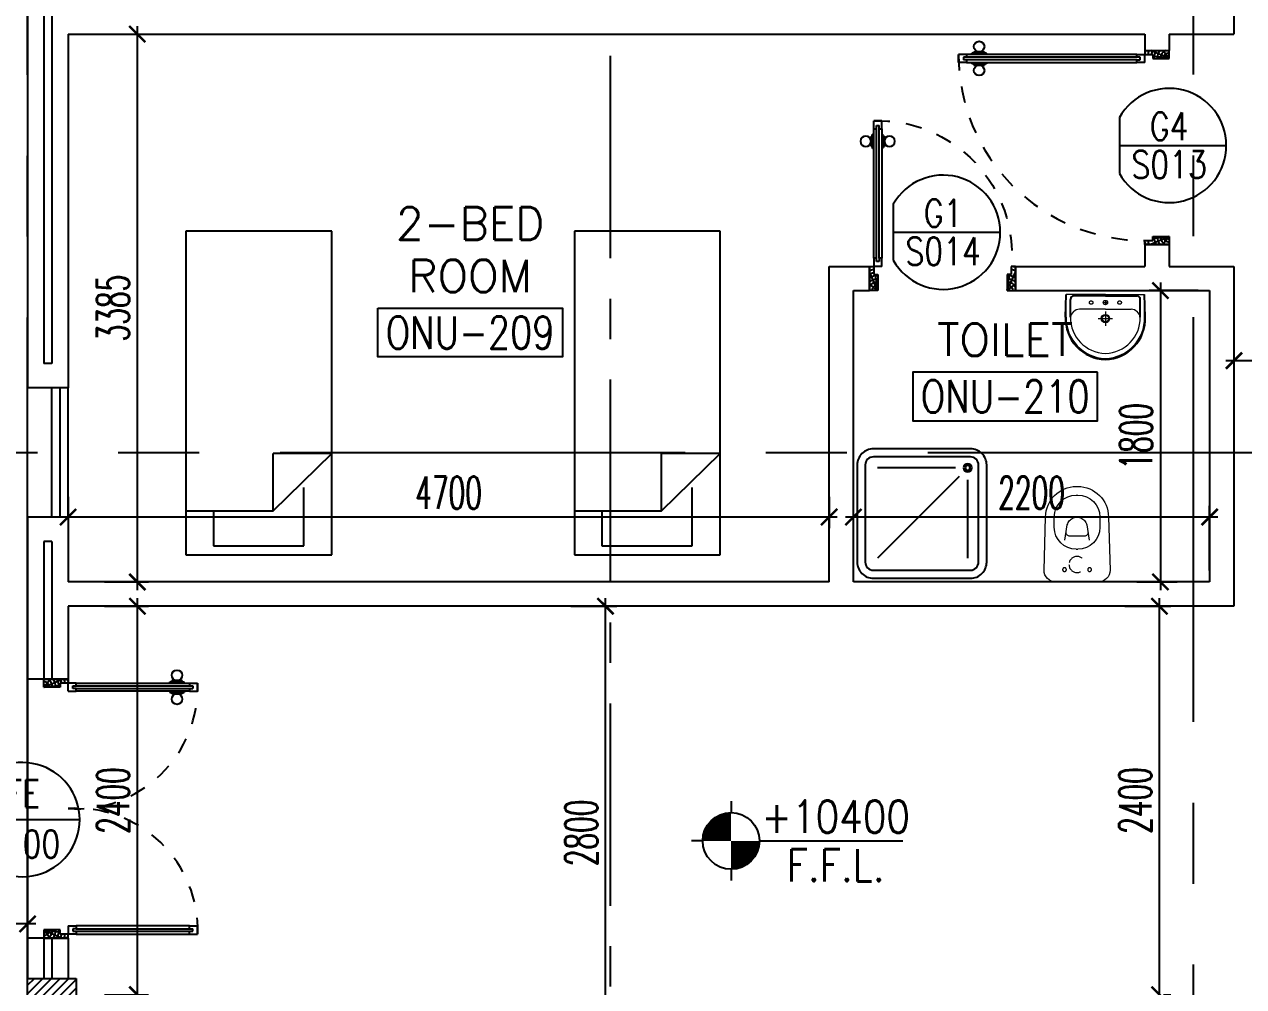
# Model space of a CAD drawing. Extents: x 88808.2 to 88899.2, y 39921.6 to 40001.1.
# Drawn here: x 88860.75 to 88868.28, y 39935.98 to 39941.92 of the extents above; entities that cross this region are included whole.
import ezdxf
from ezdxf.enums import TextEntityAlignment as Align

# ---------------------------------------------------------------- set-up
doc = ezdxf.new("R2010")
doc.units = 0
doc.header["$MEASUREMENT"] = 0
doc.header["$PDMODE"] = 34
for name, pattern in [('CENTER', [2, 1.25, -0.25, 0.25, -0.25]), ('CENTERX2', [4, 2.5, -0.5, 0.5, -0.5]), ('DASHED', [0.75, 0.5, -0.25]), ('HIDDEN', [0.375, 0.25, -0.125]), ('HIDDEN2', [0.1875, 0.125, -0.0625])]:
    doc.linetypes.add(name, pattern=pattern)
doc.layers.get('0').update_dxf_attribs({"linetype": 'CONTINUOUS'})
doc.layers.get('DEFPOINTS').update_dxf_attribs({"linetype": 'CONTINUOUS'})
for name, color, linetype in [('AXES', 11, 'CENTERX2'), ('AXES1', 11, 'CENTER'), ('COL', 2, 'CONTINUOUS'), ('DIM', 4, 'CONTINUOUS'), ('DOOR', 7, 'CONTINUOUS'), ('DOOR-CR', 4, 'CONTINUOUS'), ('DOOR-NO', 3, 'CONTINUOUS'), ('EJ', 9, 'CONTINUOUS'), ('ele', 7, 'CONTINUOUS'), ('FIX', 3, 'CONTINUOUS'), ('FUR', 4, 'CONTINUOUS'), ('HAT', 8, 'CONTINUOUS'), ('INSUL', 4, 'CONTINUOUS'), ('LEV-PL', 7, 'CONTINUOUS'), ('RM-BOX', 4, 'CONTINUOUS'), ('RM-NAME', 2, 'CONTINUOUS'), ('RM-NO', 2, 'CONTINUOUS'), ('WALL', 2, 'CONTINUOUS'), ('WIN', 3, 'CONTINUOUS')]:
    doc.layers.add(name, color=color, linetype=linetype)
doc.styles.add('ROMANS', font='ROMANS.shx', dxfattribs={"width": 0.6})
doc.styles.add('S', font='ROMANS.SHX')
doc.dimstyles.new('STANDARD in', dxfattribs={"dimtxt": 0.2, "dimasz": 0.1, "dimexe": 0.07, "dimexo": 0.07, "dimgap": 0.05, "dimtad": 1, "dimdec": 0, "dimlfac": 1000, "dimzin": 0, "dimdsep": 46, "dimtxsty": 'ROMANS', "dimblk": 'ARCHTICK', "dimcen": 0.05, "dimdle": 0.05, "dimclrd": 4, "dimclre": 4, "dimclrt": 2, "dimadec": 0, "dimazin": 0, "dimtfac": 1, "dimtdec": 0, "dimtmove": 2, "dimatfit": 3, "dimfxl": 0, "dimtolj": 1, "dimtzin": 0, "dimarcsym": 0})

# ---------------------------------------------------------------- blocks, each defined once
blk = doc.blocks.new('_ARCHTICK')
at = {"color": 0, "linetype": 'ByBlock', "const_width": 0.15}
blk.add_lwpolyline([(-0.5, -0.5), (0.5, 0.5)], dxfattribs=at)
blk = doc.blocks.new('*D272')
at = {"layer": 'DEFPOINTS', "color": 0, "linetype": 'Continuous'}
for p in [(88860.7703, 39936.4387), (88859.4553, 39936.3669), (88859.4553, 39936.0296)]:
    blk.add_point(p, dxfattribs=at)
at = {"layer": 'ele', "color": 4, "linetype": 'Continuous', "lineweight": -2}
for p, q in [((88859.4553, 39936.0996), (88859.4553, 39936.4369)), ((88860.8203, 39936.3669), (88859.4053, 39936.3669)), ((88860.7703, 39936.3687), (88860.7703, 39936.2969))]:
    blk.add_line(p, q, dxfattribs=at)
at = {"layer": 'ele', "color": 4, "linetype": 'Continuous', "lineweight": -2, "xscale": 0.1, "yscale": 0.1, "zscale": 0.1, "rotation": 180}
blk.add_blockref('_ARCHTICK', (88859.4553, 39936.3669), dxfattribs=at)
at = {"layer": 'ele', "color": 4, "linetype": 'Continuous', "lineweight": -2, "xscale": 0.1, "yscale": 0.1, "zscale": 0.1}
blk.add_blockref('_ARCHTICK', (88860.7703, 39936.3669), dxfattribs=at)
at = {"layer": 'ele', "color": 2, "linetype": 'Continuous', "insert": (88860.1128, 39936.5169), "char_height": 0.2, "attachment_point": 5, "style": 'ROMANS'}
blk.add_mtext('\\A1;1315', dxfattribs=at)
blk = doc.blocks.new('*D560')
at = {"layer": 'DEFPOINTS', "color": 0, "linetype": 'Continuous'}
for p in [(88861.1757, 39938.3296), (88861.1757, 39935.9296), (88861.4478, 39935.9296)]:
    blk.add_point(p, dxfattribs=at)
at = {"layer": 'DIM', "color": 4, "linetype": 'Continuous', "lineweight": -2}
for p, q in [((88861.4478, 39938.3796), (88861.4478, 39935.8796)), ((88861.2457, 39938.3296), (88861.5178, 39938.3296)), ((88861.2457, 39935.9296), (88861.5178, 39935.9296))]:
    blk.add_line(p, q, dxfattribs=at)
at = {"layer": 'DIM', "color": 4, "linetype": 'Continuous', "lineweight": -2, "xscale": 0.1, "yscale": 0.1, "zscale": 0.1}
for p, rotation in [((88861.4478, 39938.3296), 90), ((88861.4478, 39935.9296), 270)]:
    blk.add_blockref('_ARCHTICK', p, dxfattribs=dict(at, rotation=rotation))
at = {"layer": 'DIM', "color": 2, "linetype": 'Continuous', "insert": (88861.2978, 39937.1296), "char_height": 0.2, "attachment_point": 5, "rotation": 90, "style": 'ROMANS'}
blk.add_mtext('\\A1;2400', dxfattribs=at)
blk = doc.blocks.new('*D170')
at = {"layer": 'DEFPOINTS', "color": 0, "linetype": 'Continuous'}
for p in [(88868.0703, 39940.2796), (88867.7661, 39938.4796), (88868.0703, 39938.4796)]:
    blk.add_point(p, dxfattribs=at)
at = {"layer": 'DIM', "color": 4, "linetype": 'Continuous', "lineweight": -2}
for p, q in [((88867.7661, 39940.3296), (88867.7661, 39938.4296)), ((88868.0003, 39940.2796), (88867.6961, 39940.2796)), ((88868.0003, 39938.4796), (88867.6961, 39938.4796))]:
    blk.add_line(p, q, dxfattribs=at)
at = {"layer": 'DIM', "color": 4, "linetype": 'Continuous', "lineweight": -2, "xscale": 0.1, "yscale": 0.1, "zscale": 0.1}
for p, rotation in [((88867.7661, 39940.2796), 90), ((88867.7661, 39938.4796), 270)]:
    blk.add_blockref('_ARCHTICK', p, dxfattribs=dict(at, rotation=rotation))
at = {"layer": 'DIM', "color": 2, "linetype": 'Continuous', "insert": (88867.6161, 39939.3796), "char_height": 0.2, "attachment_point": 5, "rotation": 90, "style": 'ROMANS'}
blk.add_mtext('\\A1;1800', dxfattribs=at)
blk = doc.blocks.new('*D169')
at = {"layer": 'DEFPOINTS', "color": 0, "linetype": 'Continuous'}
for p in [(88868.0703, 39938.8811), (88865.8703, 39938.4796), (88868.0703, 39938.4796)]:
    blk.add_point(p, dxfattribs=at)
at = {"layer": 'DIM', "color": 4, "linetype": 'Continuous', "lineweight": -2}
for p, q in [((88865.8703, 39938.5496), (88865.8703, 39938.9511)), ((88868.0703, 39938.5496), (88868.0703, 39938.9511)), ((88865.8203, 39938.8811), (88868.1203, 39938.8811))]:
    blk.add_line(p, q, dxfattribs=at)
at = {"layer": 'DIM', "color": 4, "linetype": 'Continuous', "lineweight": -2, "xscale": 0.1, "yscale": 0.1, "zscale": 0.1, "rotation": 180}
blk.add_blockref('_ARCHTICK', (88865.8703, 39938.8811), dxfattribs=at)
at = {"layer": 'DIM', "color": 4, "linetype": 'Continuous', "lineweight": -2, "xscale": 0.1, "yscale": 0.1, "zscale": 0.1}
blk.add_blockref('_ARCHTICK', (88868.0703, 39938.8811), dxfattribs=at)
at = {"layer": 'DIM', "color": 2, "linetype": 'Continuous', "insert": (88866.9703, 39939.0311), "char_height": 0.2, "attachment_point": 5, "style": 'ROMANS'}
blk.add_mtext('\\A1;2200', dxfattribs=at)
blk = doc.blocks.new('*D168')
at = {"layer": 'DEFPOINTS', "color": 0, "linetype": 'Continuous'}
for p in [(88861.0203, 39939.076), (88865.7203, 39939.076), (88865.7203, 39938.8811)]:
    blk.add_point(p, dxfattribs=at)
at = {"layer": 'DIM', "color": 4, "linetype": 'Continuous', "lineweight": -2}
for p, q in [((88861.0203, 39939.006), (88861.0203, 39938.8111)), ((88865.7203, 39939.006), (88865.7203, 39938.8111)), ((88860.9703, 39938.8811), (88865.7703, 39938.8811))]:
    blk.add_line(p, q, dxfattribs=at)
at = {"layer": 'DIM', "color": 4, "linetype": 'Continuous', "lineweight": -2, "xscale": 0.1, "yscale": 0.1, "zscale": 0.1, "rotation": 180}
blk.add_blockref('_ARCHTICK', (88861.0203, 39938.8811), dxfattribs=at)
at = {"layer": 'DIM', "color": 4, "linetype": 'Continuous', "lineweight": -2, "xscale": 0.1, "yscale": 0.1, "zscale": 0.1}
blk.add_blockref('_ARCHTICK', (88865.7203, 39938.8811), dxfattribs=at)
at = {"layer": 'DIM', "color": 2, "linetype": 'Continuous', "insert": (88863.3703, 39939.0311), "char_height": 0.2, "attachment_point": 5, "style": 'ROMANS'}
blk.add_mtext('\\A1;4700', dxfattribs=at)
blk = doc.blocks.new('*D167')
at = {"layer": 'DEFPOINTS', "color": 0, "linetype": 'Continuous'}
for p in [(88861.1749, 39941.8646), (88861.1749, 39938.4796), (88861.4478, 39938.4796)]:
    blk.add_point(p, dxfattribs=at)
at = {"layer": 'DIM', "color": 4, "linetype": 'Continuous', "lineweight": -2}
for p, q in [((88861.4478, 39941.9146), (88861.4478, 39938.4296)), ((88861.2449, 39941.8646), (88861.5178, 39941.8646)), ((88861.2449, 39938.4796), (88861.5178, 39938.4796))]:
    blk.add_line(p, q, dxfattribs=at)
at = {"layer": 'DIM', "color": 4, "linetype": 'Continuous', "lineweight": -2, "xscale": 0.1, "yscale": 0.1, "zscale": 0.1}
for p, rotation in [((88861.4478, 39941.8646), 90), ((88861.4478, 39938.4796), 270)]:
    blk.add_blockref('_ARCHTICK', p, dxfattribs=dict(at, rotation=rotation))
at = {"layer": 'DIM', "color": 2, "linetype": 'Continuous', "insert": (88861.2978, 39940.1721), "char_height": 0.2, "attachment_point": 5, "rotation": 90, "style": 'ROMANS'}
blk.add_mtext('\\A1;3385', dxfattribs=at)
blk = doc.blocks.new('WC1')
at = {"layer": 'FIX', "lineweight": 20}
for p, q in [((-210, 203.8), (-538, 193.8)), ((-475, 140.8), (-538, 140.8)), ((-394.8, 75.7), (-490.4, 60.1)), ((-727, 4.8), (-727, -4.8)), ((-674, 4.8), (-674, -4.8)), ((-533.7, 24.2), (-539.5, 0)), ((-539.5, 0), (-533.7, -24.2)), ((-339, 4.8), (-339, -4.8)), ((-490.4, -60.1), (-394.8, -75.7)), ((-538, -140.8), (-475, -140.8)), ((-538, -193.8), (-210, -203.8))]:
    blk.add_line(p, q, dxfattribs=at)
at = {"layer": 'FIX', "linetype": 'Continuous', "lineweight": 20}
blk.add_line((-420.1, -47.3), (-420.4, 44.6), dxfattribs=at)
at = {"layer": 'FIX', "lineweight": 20}
blk.add_lwpolyline([(-213.2, -203.8), (-210, -203.8, 0.414214), (-137, -130.8), (-137, 0), (-137, 130.8, 0.414214), (-210, 203.8)], format="xyb", dxfattribs=at)
at = {"layer": 'FIX', "linetype": 'HIDDEN', "lineweight": 20, "ltscale": 0.05}
for centre in [(-213.2, 77.5), (-213.2, -77.5)]:
    blk.add_circle(centre, 11.6, dxfattribs=at)
at = {"layer": 'FIX', "linetype": 'HIDDEN2', "lineweight": 20, "ltscale": 0.3}
blk.add_circle((-245, 0), 49.8, dxfattribs=at)
at = {"layer": 'FIX', "lineweight": 20}
for centre, radius, start, end in [((-538, 4.8), 189, 90, 180), ((-538, 4.8), 136, 90, 180), ((-475, 4.8), 136, 360, 90), ((-473, -6.9), 68.2, 128.92417, 152.84682), ((-464.4, -17.6), 82, 108.49595, 128.92417), ((-538, -4.8), 189, 180, 270), ((-538, -4.8), 136, 180, 270), ((-473, 6.9), 68.2, 207.15318, 231.07583), ((-464.4, 17.6), 82, 231.07583, 251.50405), ((-475, -4.8), 136, 270, 0)]:
    blk.add_arc(centre, radius, start, end, dxfattribs=at)
at = {"layer": 'FIX', "linetype": 'Continuous', "lineweight": 20}
for centre, start, end in [((-442.7, 45.5), 357.66621, 91.61215), ((-442.4, -45.6), 268.38785, 2.33379)]:
    blk.add_arc(centre, 22.3, start, end, dxfattribs=at)
blk = doc.blocks.new('DOOR90')
at = {"layer": 'DOOR', "linetype": 'ByBlock'}
for p, q in [((0, 0), (-150, 0)), ((-200, -25), (-1000, -25)), ((-200, -42), (-1000, -42)), ((-200, -58), (-1000, -58)), ((-1000, -75), (-200, -75))]:
    blk.add_line(p, q, dxfattribs=at)
at = {"layer": 'DOOR', "color": 0, "linetype": 'ByBlock'}
for p, q in [((-150, 0), (-150, -25)), ((-150, 0), (0, 0)), ((0, -50), (0, 0)), ((-1050, -25), (-1050, -75)), ((-1050, -75), (-1050, -25)), ((-1000, -25), (-1050, -25)), ((-1000, -75), (-1050, -75)), ((-1020, -42), (-1020, -58)), ((-1000, -42), (-1020, -42)), ((-1000, -58), (-1020, -58)), ((-1000, -25), (-1000, -42)), ((-1000, -58), (-1000, -75)), ((-967.6, -25), (-967.6, -17.8)), ((-877.6, -17.8), (-967.6, -17.8)), ((-967.6, -75), (-967.6, -82.2)), ((-955, -17.8), (-955, -8.8)), ((-955, -8.8), (-890.2, -8.8)), ((-955, -17.8), (-890.2, -17.8)), ((-890.2, -17.8), (-890.2, -8.8)), ((-877.6, -25), (-877.6, -17.8)), ((-877.6, -75), (-877.6, -82.2)), ((-200, -42), (-200, -25)), ((-200, -25), (-150, -25)), ((-180, -42), (-200, -42)), ((-200, -75), (-200, -58)), ((-200, -58), (-180, -58)), ((-150, -75), (-200, -75)), ((-180, -58), (-180, -42)), ((-150, -75), (-150, -25)), ((-150, -25), (-100, -25)), ((-100, -25), (-100, -50)), ((-100, -50), (0, -50)), ((-877.6, -82.2), (-967.6, -82.2)), ((-955, -82.2), (-955, -91.2)), ((-955, -82.2), (-890.2, -82.2)), ((-955, -91.2), (-890.2, -91.2)), ((-890.2, -82.2), (-890.2, -91.2)), ((-150, -900), (-150, -875)), ((-150, -875), (-100, -875)), ((0, -900), (-150, -900)), ((-150, -900), (0, -900)), ((-100, -850), (0, -850)), ((-100, -875), (-100, -850)), ((0, -850), (0, -900))]:
    blk.add_line(p, q, dxfattribs=at)
at = {"layer": 'DOOR', "color": 9, "linetype": 'ByBlock'}
for p, q in [((0, -50), (-113.7, 0)), ((0, -50), (-40.1, 0)), ((0, -50), (-100, -36.6)), ((0, -850), (-113.7, -900)), ((0, -850), (-100, -863.4)), ((0, -850), (-40.1, -900))]:
    blk.add_line(p, q, dxfattribs=at)
at = {"layer": 'DOOR', "color": 0, "linetype": 'ByBlock'}
for centre in [(-922.6, 23.5), (-922.6, -123.5)]:
    blk.add_circle(centre, 32.4, dxfattribs=at)
at = {"layer": 'DOOR', "color": 9, "linetype": 'ByBlock'}
for centre, radius, start, end in [((0, -50), 74.4, 137.77643, 180), ((0, -50), 54.4, 113.20738, 180), ((0, -50), 154.4, 161.10529, 166.28577), ((0, -50), 134.4, 158.15985, 169.28002), ((0, -50), 114.4, 154.08384, 167.37743), ((0, -50), 94.4, 148.01819, 180), ((0, -50), 34.4, 90, 180), ((0, -50), 14.4, 90, 180), ((0, -850), 154.4, 193.71423, 198.89471), ((0, -850), 134.4, 190.71998, 201.84015), ((0, -850), 94.4, 180, 211.98181), ((0, -850), 74.4, 180, 222.22357), ((0, -850), 54.4, 180, 246.79262), ((0, -850), 34.4, 180, 270), ((0, -850), 14.4, 180, 270)]:
    blk.add_arc(centre, radius, start, end, dxfattribs=at)
at = {"layer": 'DOOR', "linetype": 'HIDDEN', "ltscale": 0.5}
blk.add_arc((-222.2, -50), 828.2, 178.27012, 275.00304, dxfattribs=at)
blk = doc.blocks.new('DOOR100')
at = {"layer": 'DOOR', "color": 0, "linetype": 'ByBlock'}
for p, q in [((-76.1, 1251.1), (-76.1, 1301.1)), ((-76.1, 1301.1), (-26.1, 1301.1)), ((-26.1, 1301.1), (-76.1, 1301.1)), ((-26.1, 1251.1), (-26.1, 1301.1)), ((-92.3, 1206.1), (-92.3, 1141.3)), ((-83.3, 1206.1), (-92.3, 1206.1)), ((-83.3, 1128.7), (-83.3, 1218.7)), ((-76.1, 1218.7), (-83.3, 1218.7)), ((-83.3, 1206.1), (-83.3, 1141.3)), ((-59.1, 1251.1), (-76.1, 1251.1)), ((-59.1, 1251.1), (-59.1, 1271.1)), ((-43.1, 1271.1), (-59.1, 1271.1)), ((-43.1, 1251.1), (-43.1, 1271.1)), ((-26.1, 1251.1), (-43.1, 1251.1)), ((-26.1, 1218.7), (-18.9, 1218.7)), ((-18.9, 1128.7), (-18.9, 1218.7)), ((-18.9, 1206.1), (-18.9, 1141.3)), ((-18.9, 1206.1), (-9.9, 1206.1)), ((-9.9, 1206.1), (-9.9, 1141.3)), ((-83.3, 1141.3), (-92.3, 1141.3)), ((-18.9, 1141.3), (-9.9, 1141.3)), ((-76.1, 1128.7), (-83.3, 1128.7)), ((-26.1, 1128.7), (-18.9, 1128.7)), ((-76.1, 200), (-59.1, 200)), ((-76.1, 150), (-76.1, 200)), ((-59.1, 200), (-59.1, 180)), ((-59.1, 180), (-43.1, 180)), ((-43.1, 200), (-26.1, 200)), ((-43.1, 180), (-43.1, 200)), ((-26.1, 200), (-26.1, 150)), ((-1201.1, 0), (-1201.1, 150)), ((-1201.1, 150), (-1176.1, 150)), ((-1201.1, 150), (-1201.1, 0)), ((-1176.1, 150), (-1176.1, 100)), ((-1176.1, 100), (-1151.1, 100)), ((-1151.1, 100), (-1151.1, 0)), ((-76.1, 150), (-26.1, 150)), ((-51.1, 100), (-51.1, 0)), ((-26.1, 100), (-51.1, 100)), ((-1.1, 150), (-26.1, 150)), ((-26.1, 150), (-26.1, 100)), ((-1.1, 150), (-1.1, 0)), ((-1151.1, 0), (-1201.1, 0)), ((-51.1, 0), (-1.1, 0))]:
    blk.add_line(p, q, dxfattribs=at)
at = {"layer": 'DOOR', "linetype": 'ByBlock'}
for p, q in [((-76.1, 1251.1), (-76.1, 200)), ((-59.1, 200), (-59.1, 1251.1)), ((-43.1, 200), (-43.1, 1251.1)), ((-26.1, 200), (-26.1, 1251.1))]:
    blk.add_line(p, q, dxfattribs=at)
at = {"layer": 'DOOR', "color": 9, "linetype": 'ByBlock'}
for p, q in [((-1151.1, 0), (-1201.1, 113.7)), ((-1151.1, 0), (-1164.4, 100)), ((-51.1, 0), (-1.1, 113.7)), ((-51.1, 0), (-37.7, 100)), ((-1151.1, 0), (-1201.1, 40.1)), ((-51.1, 0), (-1.1, 40.1))]:
    blk.add_line(p, q, dxfattribs=at)
at = {"layer": 'DOOR', "color": 0, "linetype": 'ByBlock'}
for centre in [(-124.6, 1173.7), (22.5, 1173.7)]:
    blk.add_circle(centre, 32.4, dxfattribs=at)
at = {"layer": 'DOOR', "linetype": 'HIDDEN', "ltscale": 0.5}
blk.add_arc((-26.8, 151.9), 1149.2, 89.96096, 180.09315, dxfattribs=at)
at = {"layer": 'DOOR', "color": 9, "linetype": 'ByBlock'}
for centre, radius, start, end in [((-1151.1, 0), 154.4, 103.71423, 108.89471), ((-1151.1, 0), 134.4, 100.71998, 111.84015), ((-1151.1, 0), 94.4, 90, 121.98181), ((-51.1, 0), 94.4, 58.01819, 90), ((-51.1, 0), 134.4, 68.15985, 79.28002), ((-51.1, 0), 114.4, 64.08384, 77.37743), ((-51.1, 0), 154.4, 71.10529, 76.28577), ((-1151.1, 0), 74.4, 90, 132.22357), ((-1151.1, 0), 54.4, 90, 156.79262), ((-1151.1, 0), 34.4, 90, 180), ((-1151.1, 0), 14.4, 90, 180), ((-51.1, 0), 74.4, 47.77643, 90), ((-51.1, 0), 54.4, 23.20738, 90), ((-51.1, 0), 34.4, 0, 90), ((-51.1, 0), 14.4, 0, 90)]:
    blk.add_arc(centre, radius, start, end, dxfattribs=at)
blk = doc.blocks.new('SHR1')
at = {"layer": 'FIX'}
for p, q in [((-195.7, 195.7), (-700, 700)), ((-142.7, 217.7), (-142.7, 700)), ((-217.7, 142.7), (-700, 142.7))]:
    blk.add_line(p, q, dxfattribs=at)
for points in [[(-825, 125), (-825, 725, -0.414214), (-725, 825), (-125, 825, -0.414214), (-25, 725), (-25, 125, -0.414214), (-125, 25), (-725, 25, -0.414214)], [(-775, 125), (-775, 725, -0.414214), (-725, 775), (-125, 775, -0.414214), (-75, 725), (-75, 125, -0.414214), (-125, 75), (-725, 75, -0.414214)]]:
    blk.add_lwpolyline(points, format="xyb", close=True, dxfattribs=at)
for radius in [25, 15]:
    blk.add_circle((-142.7, 142.7), radius, dxfattribs=at)
blk = doc.blocks.new('LAV1')
at = {"layer": 'FIX', "linetype": 'DASHED', "lineweight": 20, "ltscale": 0.05}
for p, q in [((-0.5, 170), (-0.5, 270)), ((-0.5, 170), (-0.5, 270)), ((49.5, 220), (-50.5, 220))]:
    blk.add_line(p, q, dxfattribs=at)
at = {"layer": 'FIX', "linetype": 'ByBlock', "ltscale": 0.3}
for p, q in [((-280, 210), (-275, 50)), ((-245, 210), (-245, 85)), ((245, 210), (245, 85)), ((280, 210), (275, 50)), ((0, 60), (-220.2, 60)), ((0, 60), (220.2, 60))]:
    blk.add_line(p, q, dxfattribs=at)
at = {"layer": 'FIX', "linetype": 'Continuous', "lineweight": 20}
for p, q in [((-275, 210), (-275, 50)), ((275, 210), (275, 50)), ((0, 155), (-181.4, 155)), ((0, 155), (181.4, 155)), ((0, 50), (-275, 50)), ((0, 50), (-252.5, 50)), ((0, 50), (275, 50)), ((0, 50), (252.5, 50))]:
    blk.add_line(p, q, dxfattribs=at)
at = {"layer": 'FIX', "lineweight": 20}
for p, q in [((15.6, 107.5), (-15.5, 107.5)), ((0, 92), (0, 123))]:
    blk.add_line(p, q, dxfattribs=at)
for centre, radius in [((-0.5, 220), 29.5), ((-0.5, 220), 22.5), ((0, 107.5), 15.5)]:
    blk.add_circle(centre, radius, dxfattribs=at)
at = {"layer": 'FIX', "linetype": 'HIDDEN', "lineweight": 20, "ltscale": 0.05}
for centre in [(-100, 107.5), (100, 107.5)]:
    blk.add_circle(centre, 12.4, dxfattribs=at)
at = {"layer": 'FIX', "linetype": 'ByBlock', "ltscale": 0.3}
for centre, radius, start, end in [((6.9, 220), 287, 91.37765, 182.00641), ((-6.9, 220), 287, 357.99359, 88.62235), ((-220.1, 84.9), 24.9, 179.70214, 269.94861), ((220.1, 84.9), 24.9, 270.05139, 0.29786)]:
    blk.add_arc(centre, radius, start, end, dxfattribs=at)
at = {"layer": 'FIX', "linetype": 'Continuous', "lineweight": 20}
for centre, radius, start, end in [((8.4, 216.7), 283.4, 91.6988, 181.35097), ((7.6, 212.5), 252.7, 91.73281, 180.48842), ((-8.4, 216.7), 283.4, 358.64903, 88.3012), ((-7.6, 212.5), 252.7, 359.51158, 88.26719), ((-179.2, 221.8), 66.9, 190.20056, 268.07863), ((179.2, 221.8), 66.9, 271.92137, 349.79944)]:
    blk.add_arc(centre, radius, start, end, dxfattribs=at)
blk = doc.blocks.new('C11')
at = {"layer": 'HAT'}
h = blk.add_hatch(dxfattribs=at)
h.set_pattern_fill('ANSI31', color=256, scale=300, style=0)
h.set_pattern_definition([(45, (-248556.182, -75061.005), (-26.5165043, 26.5165043), [])])
h.paths.add_polyline_path([(300, 700), (0, 700), (0, 350), (300, 350)])
h.paths.add_polyline_path([(300, 350), (0, 350), (0, 0), (300, 0)])
at = {"layer": 'COL'}
blk.add_lwpolyline([(300, 700), (300, 0), (0, 0), (0, 700)], close=True, dxfattribs=at)
blk = doc.blocks.new('DD1')
at = {"layer": 'DOOR-CR'}
blk.add_line((-307.6, 0), (352.8, 0), dxfattribs=at)
blk.add_lwpolyline([(-307.6, -172.9, 3.820224), (-307.6, 172.9)], format="xyb", close=True, dxfattribs=at)
at = {"layer": 'DOOR-NO', "style": 'ROMANS', "width": 0.8}
for tag, p in [('G', (0, 141.5)), ('000', (0, -141.4))]:
    blk.add_attdef(tag, text='', height=204, dxfattribs=at).set_placement(p, align=Align.MIDDLE)
blk = doc.blocks.new('RM1')
at = {"layer": 'RM-BOX'}
blk.add_lwpolyline([(569.9, -200), (-569.9, -200), (-569.9, -500), (569.9, -500)], close=True, dxfattribs=at)
at = {"layer": 'RM-NAME', "style": 'ROMANS'}
for tag, p in [('ROOMNAME1', (0, 323.8)), ('ROOMNAME2', (0, 0))]:
    blk.add_attdef(tag, text='', height=200, dxfattribs=at).set_placement(p, align=Align.MIDDLE)
at = {"layer": 'RM-NO', "style": 'ROMANS', "width": 0.8}
blk.add_attdef('ROOMNO', text='', height=200, dxfattribs=at).set_placement((0, -350), align=Align.MIDDLE)
blk = doc.blocks.new('LEV1')
at = {"layer": 'LEV-PL'}
for p, q in [((0, 245), (0, 175)), ((-175, 0), (-245, 0)), ((175, 0), (1061.3, 0)), ((0, -175), (0, -245))]:
    blk.add_line(p, q, dxfattribs=at)
at = {"layer": 'LEV-PL', "const_width": 175}
for points in [[(-87.5, 0, -0.414214), (0, 87.5, -1)], [(87.5, 0, -0.414214), (0, -87.5, -1)]]:
    blk.add_lwpolyline(points, format="xyb", dxfattribs=at)
at = {"layer": 'LEV-PL'}
blk.add_circle((0, 0), 175, dxfattribs=at)
at = {"layer": 'LEV-PL', "color": 4, "style": 'S', "width": 0.85}
for tag, p in [('+0000', (646.1, 50)), ('F.F.L.', (646.1, -250))]:
    blk.add_attdef(tag, text='', height=200, dxfattribs=at).set_placement(p, align=Align.CENTER)
blk = doc.blocks.new('AH20A')
at = {"layer": 'FUR'}
for p, q in [((0, 0.5), (0, -0.5)), ((1, 0.5), (0, 0.5)), ((0.1358, 0.5), (0.1358, -0.0987)), ((1, -0.5), (1, 0.5)), ((0.1358, 0.3112), (0.0277, 0.3112)), ((0.0277, 0.3112), (0.0277, -0.3087)), ((0.1358, -0.0987), (0.3125, -0.5)), ((0.1358, -0.0987), (0.3125, -0.0987)), ((0.3125, -0.5), (0.3125, -0.0987)), ((0.0277, -0.3087), (0.2076, -0.3087)), ((0, -0.5), (1, -0.5))]:
    blk.add_line(p, q, dxfattribs=at)
blk = doc.blocks.new('A$C1DFA4FE8')
at = {"layer": 'DOOR', "color": 0, "linetype": 'ByBlock'}
for p, q in [((0.4, 1630.9), (0.4, 1580.9)), ((0.4, 1580.9), (0.4, 1630.9)), ((50.4, 1630.9), (0.4, 1630.9)), ((30.4, 1613.9), (30.4, 1597.9)), ((50.4, 1613.9), (30.4, 1613.9)), ((50.4, 1597.9), (30.4, 1597.9)), ((50.4, 1630.9), (50.4, 1613.9)), ((50.4, 1597.9), (50.4, 1580.9)), ((750.4, 1613.9), (750.4, 1630.9)), ((750.4, 1630.9), (800.4, 1630.9)), ((770.4, 1613.9), (750.4, 1613.9)), ((750.4, 1580.9), (750.4, 1597.9)), ((750.4, 1597.9), (770.4, 1597.9)), ((770.4, 1597.9), (770.4, 1613.9)), ((950.4, 1655.9), (800.4, 1655.9)), ((800.4, 1655.9), (800.4, 1630.9)), ((800.4, 1580.9), (800.4, 1630.9)), ((800.4, 1630.9), (850.4, 1630.9)), ((850.4, 1630.9), (850.4, 1605.9)), ((850.4, 1605.9), (950.4, 1605.9)), ((950.4, 1605.9), (950.4, 1655.9)), ((50.4, 1580.9), (0.4, 1580.9)), ((800.4, 1580.9), (750.4, 1580.9)), ((0.4, 80.9), (0.4, 130.9)), ((0.4, 130.9), (0.4, 80.9)), ((50.4, 130.9), (0.4, 130.9)), ((50.4, 80.9), (0.4, 80.9)), ((30.4, 97.9), (30.4, 113.9)), ((50.4, 113.9), (30.4, 113.9)), ((50.4, 97.9), (30.4, 97.9)), ((50.4, 113.9), (50.4, 130.9)), ((50.4, 80.9), (50.4, 97.9)), ((82.8, 130.9), (82.8, 138.1)), ((172.8, 138.1), (82.8, 138.1)), ((82.8, 80.9), (82.8, 73.7)), ((95.4, 138.1), (95.4, 147.1)), ((95.4, 147.1), (160.2, 147.1)), ((95.4, 138.1), (160.2, 138.1)), ((160.2, 138.1), (160.2, 147.1)), ((172.8, 130.9), (172.8, 138.1)), ((172.8, 80.9), (172.8, 73.7)), ((750.4, 130.9), (750.4, 113.9)), ((800.4, 130.9), (750.4, 130.9)), ((750.4, 113.9), (770.4, 113.9)), ((750.4, 97.9), (750.4, 80.9)), ((770.4, 97.9), (750.4, 97.9)), ((750.4, 80.9), (800.4, 80.9)), ((770.4, 113.9), (770.4, 97.9)), ((800.4, 130.9), (800.4, 80.9)), ((800.4, 55.9), (800.4, 80.9)), ((800.4, 80.9), (850.4, 80.9)), ((850.4, 105.9), (950.4, 105.9)), ((850.4, 80.9), (850.4, 105.9)), ((950.4, 105.9), (950.4, 55.9)), ((172.8, 73.7), (82.8, 73.7)), ((95.4, 73.7), (95.4, 64.7)), ((95.4, 73.7), (160.2, 73.7)), ((95.4, 64.7), (160.2, 64.7)), ((160.2, 73.7), (160.2, 64.7)), ((950.4, 55.9), (800.4, 55.9))]:
    blk.add_line(p, q, dxfattribs=at)
at = {"layer": 'DOOR', "linetype": 'ByBlock'}
for p, q in [((750.4, 1630.9), (50.4, 1630.9)), ((750.4, 1613.9), (50.4, 1613.9)), ((750.4, 1597.9), (50.4, 1597.9)), ((50.4, 1580.9), (750.4, 1580.9)), ((50.4, 130.9), (750.4, 130.9)), ((750.4, 113.9), (50.4, 113.9)), ((750.4, 97.9), (50.4, 97.9)), ((750.4, 80.9), (50.4, 80.9))]:
    blk.add_line(p, q, dxfattribs=at)
at = {"layer": 'DOOR', "color": 9, "linetype": 'ByBlock'}
for p, q in [((950.4, 1605.9), (836.7, 1655.9)), ((950.4, 1605.9), (850.4, 1619.3)), ((950.4, 1605.9), (910.3, 1655.9)), ((950.4, 105.9), (836.7, 55.9)), ((950.4, 105.9), (850.4, 92.6)), ((950.4, 105.9), (910.3, 55.9))]:
    blk.add_line(p, q, dxfattribs=at)
at = {"layer": 'DOOR', "color": 0, "linetype": 'ByBlock'}
for centre in [(127.8, 179.5), (127.8, 32.4)]:
    blk.add_circle(centre, 32.4, dxfattribs=at)
at = {"layer": 'DOOR', "linetype": 'HIDDEN', "ltscale": 0.5}
for centre, start, end in [((751.6, 1605.9), 178.09382, 273.72494), ((751.6, 105.9), 86.27506, 181.90618)]:
    blk.add_arc(centre, 751.6, start, end, dxfattribs=at)
at = {"layer": 'DOOR', "color": 9, "linetype": 'ByBlock'}
for centre, radius, start, end in [((950.4, 1605.9), 154.4, 161.10529, 166.28577), ((950.4, 1605.9), 134.4, 158.15985, 169.28002), ((950.4, 1605.9), 114.4, 154.08384, 167.37743), ((950.4, 1605.9), 94.4, 148.01819, 180), ((950.4, 1605.9), 74.4, 137.77643, 180), ((950.4, 1605.9), 54.4, 113.20738, 180), ((950.4, 1605.9), 34.4, 90, 180), ((950.4, 1605.9), 14.4, 90, 180), ((950.4, 105.9), 134.4, 190.71998, 201.84015), ((950.4, 105.9), 114.4, 192.62257, 205.91616), ((950.4, 105.9), 94.4, 180, 211.98181), ((950.4, 105.9), 74.4, 180, 222.22357), ((950.4, 105.9), 54.4, 180, 246.79262), ((950.4, 105.9), 34.4, 180, 270), ((950.4, 105.9), 14.4, 180, 270), ((950.4, 105.9), 154.4, 193.71423, 198.89471)]:
    blk.add_arc(centre, radius, start, end, dxfattribs=at)
blk = doc.blocks.new('*D585')
at = {"layer": 'DEFPOINTS', "color": 0, "linetype": 'Continuous'}
for p in [(88870.4203, 39940.1378), (88868.2203, 39939.9918), (88868.2203, 39939.8466)]:
    blk.add_point(p, dxfattribs=at)
at = {"layer": 'DIM', "color": 4, "linetype": 'Continuous', "lineweight": -2}
for p, q in [((88870.4203, 39940.0678), (88870.4203, 39939.7766)), ((88868.2203, 39939.9218), (88868.2203, 39939.7766)), ((88870.4703, 39939.8466), (88868.1703, 39939.8466))]:
    blk.add_line(p, q, dxfattribs=at)
at = {"layer": 'DIM', "color": 4, "linetype": 'Continuous', "lineweight": -2, "xscale": 0.1, "yscale": 0.1, "zscale": 0.1, "rotation": 180}
blk.add_blockref('_ARCHTICK', (88868.2203, 39939.8466), dxfattribs=at)
at = {"layer": 'DIM', "color": 4, "linetype": 'Continuous', "lineweight": -2, "xscale": 0.1, "yscale": 0.1, "zscale": 0.1}
blk.add_blockref('_ARCHTICK', (88870.4203, 39939.8466), dxfattribs=at)
at = {"layer": 'DIM', "color": 2, "linetype": 'Continuous', "insert": (88869.3203, 39939.9966), "char_height": 0.2, "attachment_point": 5, "style": 'ROMANS'}
blk.add_mtext('\\A1;2200', dxfattribs=at)
blk = doc.blocks.new('*D586')
at = {"layer": 'DEFPOINTS', "color": 0, "linetype": 'Continuous'}
for p in [(88867.4761, 39938.3296), (88867.7607, 39938.3296), (88867.7157, 39935.9296)]:
    blk.add_point(p, dxfattribs=at)
at = {"layer": 'DIM', "color": 4, "linetype": 'Continuous', "lineweight": -2}
for p, q in [((88867.7607, 39935.8796), (88867.7607, 39938.3796)), ((88867.5461, 39938.3296), (88867.8307, 39938.3296)), ((88867.7857, 39935.9296), (88867.8307, 39935.9296))]:
    blk.add_line(p, q, dxfattribs=at)
at = {"layer": 'DIM', "color": 4, "linetype": 'Continuous', "lineweight": -2, "xscale": 0.1, "yscale": 0.1, "zscale": 0.1}
for p, rotation in [((88867.7607, 39938.3296), 90), ((88867.7607, 39935.9296), 270)]:
    blk.add_blockref('_ARCHTICK', p, dxfattribs=dict(at, rotation=rotation))
at = {"layer": 'DIM', "color": 2, "linetype": 'Continuous', "insert": (88867.6107, 39937.1296), "char_height": 0.2, "attachment_point": 5, "rotation": 90, "style": 'ROMANS'}
blk.add_mtext('\\A1;2400', dxfattribs=at)
blk = doc.blocks.new('*D587')
at = {"layer": 'DEFPOINTS', "color": 0, "linetype": 'Continuous'}
for p in [(88864.0548, 39938.3296), (88864.3394, 39938.3296), (88864.3344, 39935.5296)]:
    blk.add_point(p, dxfattribs=at)
at = {"layer": 'DIM', "color": 4, "linetype": 'Continuous', "lineweight": -2}
for p, q in [((88864.3394, 39935.4796), (88864.3394, 39938.3796)), ((88864.1248, 39938.3296), (88864.4094, 39938.3296)), ((88864.4044, 39935.5296), (88864.4094, 39935.5296))]:
    blk.add_line(p, q, dxfattribs=at)
at = {"layer": 'DIM', "color": 4, "linetype": 'Continuous', "lineweight": -2, "xscale": 0.1, "yscale": 0.1, "zscale": 0.1}
for p, rotation in [((88864.3394, 39938.3296), 90), ((88864.3394, 39935.5296), 270)]:
    blk.add_blockref('_ARCHTICK', p, dxfattribs=dict(at, rotation=rotation))
at = {"layer": 'DIM', "color": 2, "linetype": 'Continuous', "insert": (88864.1894, 39936.9296), "char_height": 0.2, "attachment_point": 5, "rotation": 90, "style": 'ROMANS'}
blk.add_mtext('\\A1;2800', dxfattribs=at)

msp = doc.modelspace()

# ---------------------------------------------------------------- linework, layer by layer
at = {"layer": 'AXES'}
for p, q in [((88867.9703, 39921.6153), (88867.9703, 40000.4279)), ((88860.7703, 39921.6132), (88860.7703, 40000.0759)), ((88822.3303, 39939.2796), (88876.9703, 39939.2796))]:
    msp.add_line(p, q, dxfattribs=at)
at = {"layer": 'AXES1'}
msp.add_line((88864.3703, 39928.4796), (88864.3703, 39987.2996), dxfattribs=at)
at = {"layer": 'EJ'}
msp.add_line((88860.7703, 39936.0796), (88860.7703, 39938.1796), dxfattribs=at)
msp.add_line((88860.7703, 39936.0796), (88860.7703, 39938.1796), dxfattribs=at)
at = {"layer": 'FIX'}
msp.add_line((88866.5225, 39939.1319), (88866.0183, 39938.6276), dxfattribs=at)
at = {"layer": 'INSUL'}
for p, q in [((88860.8703, 39942.5296), (88860.8703, 39939.8296)), ((88860.9203, 39942.5296), (88860.9203, 39939.8296)), ((88860.9203, 39939.8296), (88860.8703, 39939.8296)), ((88860.9203, 39938.7296), (88860.8703, 39938.7296)), ((88860.8703, 39938.7296), (88860.8703, 39937.8796)), ((88860.9203, 39938.7296), (88860.9203, 39937.8796)), ((88860.8703, 39936.2796), (88860.8703, 39936.0296)), ((88860.9203, 39936.2796), (88860.9203, 39936.0296))]:
    msp.add_line(p, q, dxfattribs=at)
at = {"layer": 'WALL'}
for p, q in [((88868.2203, 39943.9646), (88868.2203, 39941.8646)), ((88860.7703, 39942.5296), (88860.7703, 39939.6796)), ((88861.0203, 39941.8646), (88861.0203, 39939.6796)), ((88861.0203, 39941.8646), (88867.6703, 39941.8646)), ((88867.8203, 39941.8646), (88868.2203, 39941.8646)), ((88867.6703, 39941.7641), (88867.8203, 39941.7641)), ((88867.6703, 39940.5641), (88867.8203, 39940.5641)), ((88865.7203, 39940.4296), (88865.9703, 39940.4296)), ((88866.8703, 39940.4296), (88867.6703, 39940.4296)), ((88867.8203, 39940.4296), (88868.2203, 39940.4296)), ((88868.2203, 39940.4296), (88868.2203, 39938.3296)), ((88865.8703, 39940.2796), (88865.9703, 39940.2796)), ((88866.8703, 39940.2796), (88868.0703, 39940.2796)), ((88868.0703, 39940.2796), (88868.0703, 39938.4796)), ((88861.0203, 39939.6796), (88860.7703, 39939.6796)), ((88861.0203, 39938.8796), (88860.7703, 39938.8796)), ((88860.7703, 39938.8796), (88860.7703, 39936.0296)), ((88861.0203, 39938.8796), (88861.0203, 39938.4796)), ((88865.7203, 39938.4796), (88861.0203, 39938.4796)), ((88868.0703, 39938.4796), (88865.8703, 39938.4796)), ((88867.6203, 39938.4796), (88867.8703, 39938.4796)), ((88868.2203, 39938.3296), (88861.0203, 39938.3296)), ((88861.0203, 39938.3296), (88861.0203, 39937.8796)), ((88865.7203, 39938.3296), (88862.9703, 39938.3296)), ((88861.0203, 39937.8796), (88860.7703, 39937.8796)), ((88861.0203, 39936.2796), (88860.7703, 39936.2796)), ((88861.0203, 39936.2796), (88861.0203, 39936.0296))]:
    msp.add_line(p, q, dxfattribs=at)
at = {"layer": 'WALL', "linetype": 'ByBlock'}
for p, q in [((88867.6703, 39941.8646), (88867.6703, 39941.7641)), ((88867.8203, 39941.8646), (88867.8203, 39941.7641)), ((88867.6703, 39940.5641), (88867.6703, 39940.4296)), ((88867.8203, 39940.5641), (88867.8203, 39940.4296)), ((88865.7203, 39938.4796), (88865.7203, 39940.4296)), ((88865.9703, 39940.2796), (88865.9703, 39940.4296)), ((88866.8703, 39940.2796), (88866.8703, 39940.4296)), ((88865.8703, 39938.4796), (88865.8703, 39940.2796))]:
    msp.add_line(p, q, dxfattribs=at)
at = {"layer": 'WIN'}
for p, q in [((88860.7703, 39938.8796), (88860.7703, 39939.6796)), ((88860.9203, 39938.8796), (88860.9203, 39939.6796)), ((88860.9703, 39938.8796), (88860.9703, 39939.6796)), ((88861.0203, 39938.8796), (88861.0203, 39939.6796))]:
    msp.add_line(p, q, dxfattribs=at)

# ---------------------------------------------------------------- block references
at = {"layer": 'DOOR', "color": 0, "linetype": 'Continuous', "yscale": 0.001, "zscale": 0.001, "rotation": 90}
for name, p, xscale in [('DOOR100', (88867.8203, 39941.7651), 0.001), ('DOOR90', (88865.9703, 39940.2796), -0.001)]:
    msp.add_blockref(name, p, dxfattribs=dict(at, xscale=xscale))
at = {"layer": 'DOOR', "color": 0, "linetype": 'ByBlock', "xscale": 0.001, "yscale": 0.001, "zscale": 0.001, "rotation": 180}
msp.add_blockref('A$C1DFA4FE8', (88861.8207, 39937.9355), dxfattribs=at)
at = {"layer": 'DOOR-NO'}
ref = msp.add_blockref('DD1', (88867.8202, 39941.1764), dxfattribs=dict(at, xscale=0.001, yscale=0.001, zscale=0.001))
ref.add_attrib('G', 'G4', dxfattribs={"height": 0.17, "style": 'ROMANS', "width": 0.8}).set_placement((88867.8202, 39941.2943), align=Align.MIDDLE)
ref.add_attrib('000', 'S013', dxfattribs={"height": 0.17, "style": 'ROMANS', "width": 0.8}).set_placement((88867.8202, 39941.0585), align=Align.MIDDLE)
ref = msp.add_blockref('DD1', (88866.4242, 39940.6404), dxfattribs=dict(at, xscale=0.001, yscale=0.001, zscale=0.001))
ref.add_attrib('G', 'G1', dxfattribs={"height": 0.17, "style": 'ROMANS', "width": 0.8}).set_placement((88866.4242, 39940.7584), align=Align.MIDDLE)
ref.add_attrib('000', 'S014', dxfattribs={"height": 0.17, "style": 'ROMANS', "width": 0.8}).set_placement((88866.4242, 39940.5226), align=Align.MIDDLE)
ref = msp.add_blockref('DD1', (88860.7389, 39937.0114), dxfattribs=dict(at, xscale=0.001, yscale=0.001, zscale=0.001))
ref.add_attrib('G', 'FE', dxfattribs={"height": 0.17, "style": 'ROMANS', "width": 0.8}).set_placement((88860.7389, 39937.1728), align=Align.MIDDLE)
ref.add_attrib('000', 'S100', dxfattribs={"height": 0.17, "style": 'ROMANS', "width": 0.8}).set_placement((88860.7389, 39936.8601), align=Align.MIDDLE)
at = {"layer": 'FIX'}
for name, p, xscale, yscale, zscale, rotation in [('AH20A', (88862.1983, 39938.6478), 2, 0.9, 2, 90), ('AH20A', (88864.5971, 39938.6478), 2, 0.9, 2, 90), ('LAV1', (88867.4263, 39940.3006), 0.0008799999997863779, 0.0008799999997863779, 0.00087999999978, 180), ('SHR1', (88866.7183, 39939.3276), -0.001, 0.001, 0.001, 180), ('WC1', (88867.2513, 39938.3426), -0.001, 0.001, 0.001, 90)]:
    msp.add_blockref(name, p, dxfattribs=dict(at, xscale=xscale, yscale=yscale, zscale=zscale, rotation=rotation))
at = {"layer": 'HAT', "xscale": 0.001, "yscale": 0.001, "zscale": 0.001}
msp.add_blockref('C11', (88860.7703, 39935.3296), dxfattribs=at)
at = {"layer": 'LEV-PL', "xscale": 0.001, "yscale": 0.001, "zscale": 0.001}
msp.add_blockref('LEV1', (88865.1145, 39936.8796), dxfattribs=at).add_auto_attribs({'F.F.L.': 'F.F.L.', '+0000': '+10400'})
at = {"layer": 'RM-NO'}
ref = msp.add_blockref('RM1', (88863.5031, 39940.3707), dxfattribs=dict(at, xscale=-0.001, yscale=0.001, zscale=0.001))
ref.add_attrib('ROOMNO', 'ONU-209', dxfattribs={"height": 0.2, "style": 'ROMANS', "width": 0.8}).set_placement((88863.5031, 39940.0207), align=Align.MIDDLE)
ref.add_attrib('ROOMNAME2', 'ROOM', dxfattribs={"layer": 'RM-NAME', "height": 0.2, "style": 'ROMANS'}).set_placement((88863.5031, 39940.3707), align=Align.MIDDLE)
ref.add_attrib('ROOMNAME1', '2-BED', dxfattribs={"layer": 'RM-NAME', "height": 0.2, "style": 'ROMANS'}).set_placement((88863.5031, 39940.6945), align=Align.MIDDLE)
at = {"layer": 'RM-NO', "xscale": 0.001, "yscale": 0.001, "zscale": 0.001}
msp.add_blockref('RM1', (88866.8079, 39939.9761), dxfattribs=at).add_auto_attribs({'ROOMNO': 'ONU-210', 'ROOMNAME2': 'TOILET'})

# ---------------------------------------------------------------- dimensions: what is measured, and where the dimension line sits
at = {"layer": 'DIM', "color": 0, "linetype": 'Continuous'}
for base, p1, p2, picture, middle in [((88861.4478, 39938.4796), (88861.1749, 39941.8646), (88861.1749, 39938.4796), '*D167', (88861.2978, 39940.1721)), ((88867.7661, 39938.4796), (88868.0703, 39940.2796), (88868.0703, 39938.4796), '*D170', (88867.6161, 39939.3796)), ((88861.4478, 39935.9296), (88861.1757, 39938.3296), (88861.1757, 39935.9296), '*D560', (88861.2978, 39937.1296)), ((88864.3394, 39938.3296), (88864.3344, 39935.5296), (88864.0548, 39938.3296), '*D587', (88864.1894, 39936.9296)), ((88867.7607, 39938.3296), (88867.7157, 39935.9296), (88867.4761, 39938.3296), '*D586', (88867.6107, 39937.1296))]:
    dim = msp.add_linear_dim(base=base, p1=p1, p2=p2, angle=90, dimstyle='STANDARD in', dxfattribs=at)
    dim.commit()
    dim.dimension.update_dxf_attribs({"geometry": picture, "text_midpoint": middle})
for base, p1, p2, picture, middle in [((88868.2203, 39939.8466), (88870.4203, 39940.1378), (88868.2203, 39939.9918), '*D585', (88869.3203, 39939.9966)), ((88865.7203, 39938.8811), (88861.0203, 39939.076), (88865.7203, 39939.076), '*D168', (88863.3703, 39939.0311)), ((88868.0703, 39938.8811), (88865.8703, 39938.4796), (88868.0703, 39938.4796), '*D169', (88866.9703, 39939.0311))]:
    dim = msp.add_linear_dim(base=base, p1=p1, p2=p2, dimstyle='STANDARD in', dxfattribs=at)
    dim.commit()
    dim.dimension.update_dxf_attribs({"geometry": picture, "text_midpoint": middle})
at = {"layer": 'ele', "color": 0, "linetype": 'Continuous'}
dim = msp.add_linear_dim(base=(88859.4553, 39936.3669), p1=(88860.7703, 39936.4387), p2=(88859.4553, 39936.0296), dimstyle='STANDARD in', dxfattribs=at)
dim.commit()
dim.dimension.update_dxf_attribs({"geometry": '*D272', "text_midpoint": (88860.1128, 39936.5169)})

doc.saveas('drawing.dxf')
